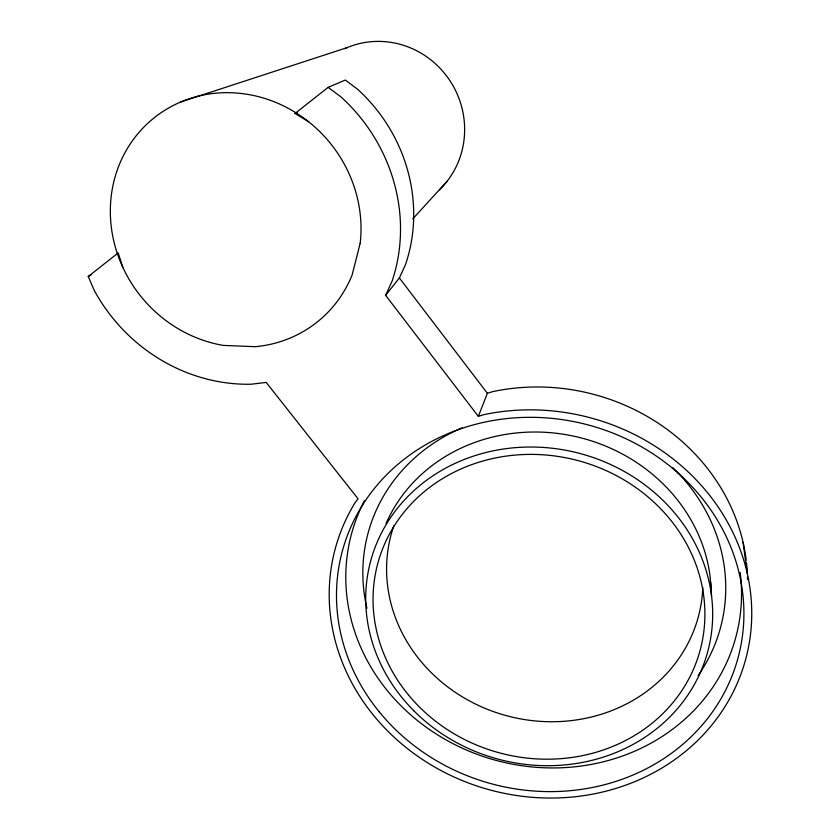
<?xml version="1.0" encoding="UTF-8"?>
<svg xmlns="http://www.w3.org/2000/svg" width="840" height="840" viewBox="0 0 840 840"><rect width="100%" height="100%" fill="white"/><g stroke="black" fill="none" stroke-linecap="round" stroke-linejoin="round"><path stroke-width="1.26" d="M308.584 121.716L294.998 113.495L328.135 87.36L340.988 96.947A170.919 159.348 51.3 0 1 392.091 281.137L385.623 295.344L478.338 416.367L487.379 393.32L492.555 391.671A202.44 184.884 14.6 0 1 746.214 560.28M385.623 295.344L399.378 277.967L405.562 264.411A162.414 152.177 52.2 0 0 357.473 89.145L345.293 80.042L328.135 87.36M412.745 218.915L447.069 181.314M478.338 416.367L483.777 414.656A212.531 192.728 14.9 0 1 751.726 610.47A212.531 192.728 14.9 0 1 489.909 789.925A212.531 192.728 14.9 0 1 354.9 502.981L358.071 498.844L266.207 382.421L251.139 384.227A170.919 159.348 51.3 0 1 94.237 290.367L88.252 276.507L118.188 252.914L122.829 267.351M88.252 276.507L91.592 274.586M294.998 113.495L297.329 112.424M180.925 101.903L347.067 47.649M399.378 277.967L487.379 393.32M743.075 542.346L747.138 572.87M711.553 596.053L710.136 576.839A169.459 154.297 14.8 0 0 564.837 434.469A169.459 154.297 14.8 0 0 386.043 523.519M746.508 562.863A202.44 184.884 14.6 0 1 747.306 573.163M747.443 577.006A202.44 184.884 14.6 0 1 747.485 579.558M702.797 587.528A159.002 145.173 14.6 0 1 517.818 718.357A159.002 145.173 14.6 0 1 393.897 525.588M672.976 467.817A182.448 166.373 14.7 0 1 698.135 675.518M366.891 608.181A182.448 166.373 14.7 0 1 462.063 427.844M710.682 581.984A169.459 154.297 14.8 0 1 711.144 589.754M740.177 572.481A198.975 181.209 14.7 0 1 512.043 764.075A198.975 181.209 14.7 0 1 364.529 500.556M344.715 48.678A86.153 82.939 61.5 0 1 449.526 80.094A86.153 82.939 61.5 0 1 439.394 189.84M360.171 243.348L352.107 275.048A130.662 121.8 51.2 0 1 255.255 346.689L223.314 345.408A130.662 121.8 51.2 0 1 111.017 197.988A130.662 121.8 51.2 0 1 249.512 94.7A130.662 121.8 51.2 0 1 360.171 243.348M408.671 695.205A166.918 151.326 14.9 0 0 693.084 670.11A166.918 151.326 14.9 0 0 515.13 455.081A166.918 151.326 14.9 0 0 408.671 695.205M379.25 711.858A204.918 185.819 14.9 0 0 728.816 683.508A204.918 185.819 14.9 0 0 512.526 418.036A204.918 185.819 14.9 0 0 379.25 711.858M413.805 710.735A174.521 158.214 14.9 0 0 705.716 658.466A174.521 158.214 14.9 0 0 498.057 449.904A174.521 158.214 14.9 0 0 413.805 710.735"/></g></svg>
